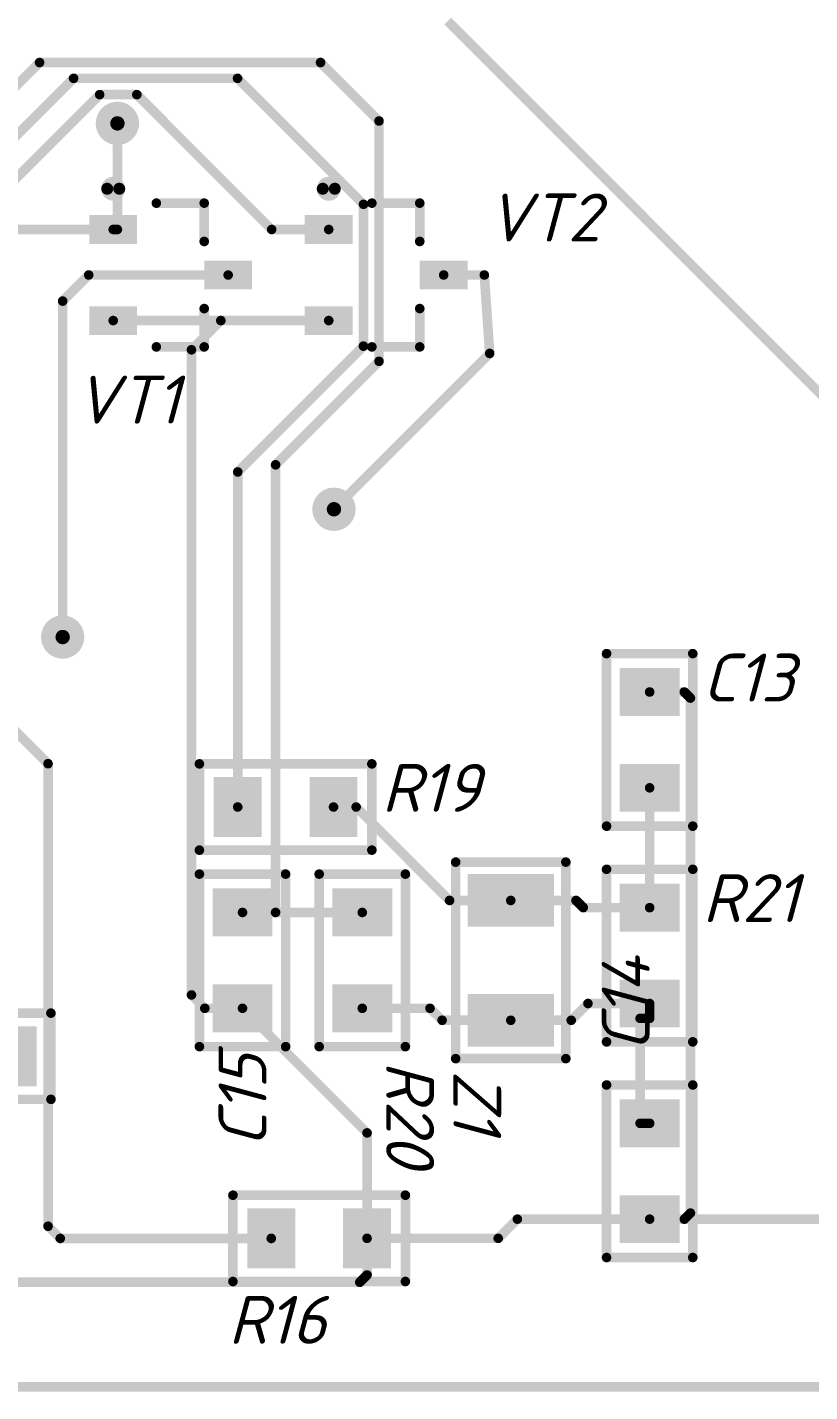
# Model space of a CAD drawing. Header units: millimetres. Extents: x 72 to 295, y 82 to 163.
# Drawn here: x 127.51 to 143.84, y 82.4 to 110.87 of the extents above; entities that cross this region are included whole.
import ezdxf

# ---------------------------------------------------------------- set-up
doc = ezdxf.new("R2010")
doc.units = ezdxf.units.MM
doc.layers.add('TopLayer', color=1, linetype='Continuous')
doc.layers.add('TopOverlay', color=2, linetype='Continuous')
doc.styles.get("Standard").update_dxf_attribs({"font": 'isocpeui.ttf'})

# ---------------------------------------------------------------- blocks, each defined once
blk = doc.blocks.new('OSC__3215_1')
at = {"layer": 'TopLayer'}
for points in [[(-1.8, -0.9), (-0.7, -0.9), (-1.8, 0.9), (-0.7, 0.9)], [(0.7, -0.9), (1.8, -0.9), (0.7, 0.9), (1.8, 0.9)]]:
    blk.add_solid(points, dxfattribs=at)
at = {"layer": 'TopOverlay', "const_width": 0.2}
for points in [[(2.05, 1.15), (-2.05, 1.15)], [(-2.05, -1.15), (-2.05, 1.15)], [(2.05, -1.15), (2.05, 1.15)], [(2.05, -1.15), (-2.05, -1.15)]]:
    blk.add_lwpolyline(points, dxfattribs=at)
at = {"layer": 'TopOverlay', "const_width": 0.1}
for points in [[(-2.1, 1.15, 1), (-2, 1.15, 1)], [(-2.1, 1.15, 1), (-2, 1.15, 1)], [(2, 1.15, 1), (2.1, 1.15, 1)], [(2, 1.15, 1), (2.1, 1.15, 1)], [(-2.1, -1.15, 1), (-2, -1.15, 1)], [(-2.1, -1.15, 1), (-2, -1.15, 1)], [(2, -1.15, 1), (2.1, -1.15, 1)], [(2, -1.15, 1), (2.1, -1.15, 1)]]:
    blk.add_lwpolyline(points, format="xyb", close=True, dxfattribs=at)
blk = doc.blocks.new('SOT23_123_5')
at = {"layer": 'TopLayer'}
for points in [[(-0.7, 0.65), (-0.7, 1.25), (-1.7, 0.65), (-1.7, 1.25)], [(1.7, -0.3), (1.7, 0.3), (0.7, -0.3), (0.7, 0.3)], [(-0.7, -1.25), (-0.7, -0.65), (-1.7, -1.25), (-1.7, -0.65)]]:
    blk.add_solid(points, dxfattribs=at)
at = {"layer": 'TopOverlay'}
for points, const_width in [([(-1.075, 1.8, 1), (-1.325, 1.8, 1)], 0.25), ([(-1.388, 1.8, 1), (-1.263, 1.8, 1)], 0.125), ([(-1.137, 1.8, 1), (-1.012, 1.8, 1)], 0.125), ([(-0.35, 1.5, 1), (-0.25, 1.5, 1)], 0.1), ([(0.65, 1.5, 1), (0.75, 1.5, 1)], 0.1), ([(0.65, 1.5, 1), (0.75, 1.5, 1)], 0.1), ([(0.65, 0.7, 1), (0.75, 0.7, 1)], 0.1), ([(0.65, -0.7, 1), (0.75, -0.7, 1)], 0.1), ([(-0.35, -1.5, 1), (-0.25, -1.5, 1)], 0.1), ([(0.65, -1.5, 1), (0.75, -1.5, 1)], 0.1), ([(0.65, -1.5, 1), (0.75, -1.5, 1)], 0.1)]:
    blk.add_lwpolyline(points, format="xyb", close=True, dxfattribs=dict(at, const_width=const_width))
at = {"layer": 'TopOverlay', "const_width": 0.2}
for points in [[(-0.3, 1.5), (0.7, 1.5)], [(0.7, 0.7), (0.7, 1.5)], [(0.7, -1.5), (0.7, -0.7)], [(-0.3, -1.5), (0.7, -1.5)]]:
    blk.add_lwpolyline(points, dxfattribs=at)
blk = doc.blocks.new('SOT23_123_6')
at = {"layer": 'TopLayer'}
for points in [[(-0.7, 0.65), (-0.7, 1.25), (-1.7, 0.65), (-1.7, 1.25)], [(1.7, -0.3), (1.7, 0.3), (0.7, -0.3), (0.7, 0.3)], [(-0.7, -1.25), (-0.7, -0.65), (-1.7, -1.25), (-1.7, -0.65)]]:
    blk.add_solid(points, dxfattribs=at)
at = {"layer": 'TopOverlay'}
for points, const_width in [([(-1.075, 1.8, 1), (-1.325, 1.8, 1)], 0.25), ([(-1.388, 1.8, 1), (-1.263, 1.8, 1)], 0.125), ([(-1.137, 1.8, 1), (-1.012, 1.8, 1)], 0.125), ([(-0.35, 1.5, 1), (-0.25, 1.5, 1)], 0.1), ([(0.65, 1.5, 1), (0.75, 1.5, 1)], 0.1), ([(0.65, 1.5, 1), (0.75, 1.5, 1)], 0.1), ([(0.65, 0.7, 1), (0.75, 0.7, 1)], 0.1), ([(0.65, -0.7, 1), (0.75, -0.7, 1)], 0.1), ([(-0.35, -1.5, 1), (-0.25, -1.5, 1)], 0.1), ([(0.65, -1.5, 1), (0.75, -1.5, 1)], 0.1), ([(0.65, -1.5, 1), (0.75, -1.5, 1)], 0.1)]:
    blk.add_lwpolyline(points, format="xyb", close=True, dxfattribs=dict(at, const_width=const_width))
at = {"layer": 'TopOverlay', "const_width": 0.2}
for points in [[(-0.3, 1.5), (0.7, 1.5)], [(0.7, 0.7), (0.7, 1.5)], [(0.7, -1.5), (0.7, -0.7)], [(-0.3, -1.5), (0.7, -1.5)]]:
    blk.add_lwpolyline(points, dxfattribs=at)
blk = doc.blocks.new('CH0805R_24')
at = {"layer": 'TopLayer'}
for points in [[(-0.5, -0.625), (-0.5, 0.625), (-1.5, -0.625), (-1.5, 0.625)], [(1.5, -0.625), (1.5, 0.625), (0.5, -0.625), (0.5, 0.625)]]:
    blk.add_solid(points, dxfattribs=at)
at = {"layer": 'TopOverlay', "const_width": 0.2}
for points in [[(-1.8, -0.9), (-1.8, 0.9)], [(1.8, 0.9), (-1.8, 0.9)], [(1.8, -0.9), (1.8, 0.9)], [(1.8, -0.9), (-1.8, -0.9)]]:
    blk.add_lwpolyline(points, dxfattribs=at)
at = {"layer": 'TopOverlay', "const_width": 0.1}
for points in [[(-1.85, 0.9, 1), (-1.75, 0.9, 1)], [(-1.85, 0.9, 1), (-1.75, 0.9, 1)], [(1.75, 0.9, 1), (1.85, 0.9, 1)], [(1.75, 0.9, 1), (1.85, 0.9, 1)], [(-1.85, -0.9, 1), (-1.75, -0.9, 1)], [(-1.85, -0.9, 1), (-1.75, -0.9, 1)], [(1.75, -0.9, 1), (1.85, -0.9, 1)], [(1.75, -0.9, 1), (1.85, -0.9, 1)]]:
    blk.add_lwpolyline(points, format="xyb", close=True, dxfattribs=at)
blk = doc.blocks.new('CH0805R_25')
at = {"layer": 'TopLayer'}
for points in [[(-0.5, -0.625), (-0.5, 0.625), (-1.5, -0.625), (-1.5, 0.625)], [(1.5, -0.625), (1.5, 0.625), (0.5, -0.625), (0.5, 0.625)]]:
    blk.add_solid(points, dxfattribs=at)
at = {"layer": 'TopOverlay', "const_width": 0.2}
for points in [[(-1.8, 0.9), (-1.8, -0.9)], [(-1.8, 0.9), (1.8, 0.9)], [(1.8, 0.9), (1.8, -0.9)], [(-1.8, -0.9), (1.8, -0.9)]]:
    blk.add_lwpolyline(points, dxfattribs=at)
at = {"layer": 'TopOverlay', "const_width": 0.1}
for points in [[(-1.85, 0.9, 1), (-1.75, 0.9, 1)], [(-1.85, 0.9, 1), (-1.75, 0.9, 1)], [(1.75, 0.9, 1), (1.85, 0.9, 1)], [(1.75, 0.9, 1), (1.85, 0.9, 1)], [(-1.85, -0.9, 1), (-1.75, -0.9, 1)], [(-1.85, -0.9, 1), (-1.75, -0.9, 1)], [(1.75, -0.9, 1), (1.85, -0.9, 1)], [(1.75, -0.9, 1), (1.85, -0.9, 1)]]:
    blk.add_lwpolyline(points, format="xyb", close=True, dxfattribs=at)
blk = doc.blocks.new('CH0805R_26')
at = {"layer": 'TopLayer'}
for points in [[(-0.5, -0.625), (-0.5, 0.625), (-1.5, -0.625), (-1.5, 0.625)], [(1.5, -0.625), (1.5, 0.625), (0.5, -0.625), (0.5, 0.625)]]:
    blk.add_solid(points, dxfattribs=at)
at = {"layer": 'TopOverlay', "const_width": 0.2}
for points in [[(-1.8, -0.9), (-1.8, 0.9)], [(-1.8, 0.9), (1.8, 0.9)], [(1.8, -0.9), (1.8, 0.9)], [(-1.8, -0.9), (1.8, -0.9)]]:
    blk.add_lwpolyline(points, dxfattribs=at)
at = {"layer": 'TopOverlay', "const_width": 0.1}
for points in [[(-1.85, 0.9, 1), (-1.75, 0.9, 1)], [(-1.85, 0.9, 1), (-1.75, 0.9, 1)], [(1.75, 0.9, 1), (1.85, 0.9, 1)], [(1.75, 0.9, 1), (1.85, 0.9, 1)], [(-1.85, -0.9, 1), (-1.75, -0.9, 1)], [(-1.85, -0.9, 1), (-1.75, -0.9, 1)], [(1.75, -0.9, 1), (1.85, -0.9, 1)], [(1.75, -0.9, 1), (1.85, -0.9, 1)]]:
    blk.add_lwpolyline(points, format="xyb", close=True, dxfattribs=at)
blk = doc.blocks.new('CH0805R_29')
at = {"layer": 'TopLayer'}
for points in [[(-0.5, -0.625), (-0.5, 0.625), (-1.5, -0.625), (-1.5, 0.625)], [(1.5, -0.625), (1.5, 0.625), (0.5, -0.625), (0.5, 0.625)]]:
    blk.add_solid(points, dxfattribs=at)
at = {"layer": 'TopOverlay', "const_width": 0.2}
for points in [[(-1.8, 0.9), (-1.8, -0.9)], [(1.8, 0.9), (-1.8, 0.9)], [(1.8, 0.9), (1.8, -0.9)], [(1.8, -0.9), (-1.8, -0.9)]]:
    blk.add_lwpolyline(points, dxfattribs=at)
at = {"layer": 'TopOverlay', "const_width": 0.1}
for points in [[(-1.85, 0.9, 1), (-1.75, 0.9, 1)], [(-1.85, 0.9, 1), (-1.75, 0.9, 1)], [(1.75, 0.9, 1), (1.85, 0.9, 1)], [(1.75, 0.9, 1), (1.85, 0.9, 1)], [(-1.85, -0.9, 1), (-1.75, -0.9, 1)], [(-1.85, -0.9, 1), (-1.75, -0.9, 1)], [(1.75, -0.9, 1), (1.85, -0.9, 1)], [(1.75, -0.9, 1), (1.85, -0.9, 1)]]:
    blk.add_lwpolyline(points, format="xyb", close=True, dxfattribs=at)
blk = doc.blocks.new('CH0805R_42')
at = {"layer": 'TopLayer'}
for points in [[(-0.5, -0.625), (-0.5, 0.625), (-1.5, -0.625), (-1.5, 0.625)], [(1.5, -0.625), (1.5, 0.625), (0.5, -0.625), (0.5, 0.625)]]:
    blk.add_solid(points, dxfattribs=at)
at = {"layer": 'TopOverlay', "const_width": 0.2}
for points in [[(-1.8, 0.9), (-1.8, -0.9)], [(1.8, 0.9), (-1.8, 0.9)], [(1.8, 0.9), (1.8, -0.9)], [(1.8, -0.9), (-1.8, -0.9)]]:
    blk.add_lwpolyline(points, dxfattribs=at)
at = {"layer": 'TopOverlay', "const_width": 0.1}
for points in [[(-1.85, 0.9, 1), (-1.75, 0.9, 1)], [(-1.85, 0.9, 1), (-1.75, 0.9, 1)], [(1.75, 0.9, 1), (1.85, 0.9, 1)], [(1.75, 0.9, 1), (1.85, 0.9, 1)], [(-1.85, -0.9, 1), (-1.75, -0.9, 1)], [(-1.85, -0.9, 1), (-1.75, -0.9, 1)], [(1.75, -0.9, 1), (1.85, -0.9, 1)], [(1.75, -0.9, 1), (1.85, -0.9, 1)]]:
    blk.add_lwpolyline(points, format="xyb", close=True, dxfattribs=at)
blk = doc.blocks.new('CH0805C_64')
at = {"layer": 'TopLayer'}
for points in [[(-0.5, -0.625), (-0.5, 0.625), (-1.5, -0.625), (-1.5, 0.625)], [(1.5, -0.625), (1.5, 0.625), (0.5, -0.625), (0.5, 0.625)]]:
    blk.add_solid(points, dxfattribs=at)
at = {"layer": 'TopOverlay', "const_width": 0.2}
for points in [[(-1.8, -0.9), (-1.8, 0.9)], [(1.8, 0.9), (-1.8, 0.9)], [(1.8, -0.9), (1.8, 0.9)], [(1.8, -0.9), (-1.8, -0.9)]]:
    blk.add_lwpolyline(points, dxfattribs=at)
at = {"layer": 'TopOverlay', "const_width": 0.1}
for points in [[(-1.85, 0.9, 1), (-1.75, 0.9, 1)], [(-1.85, 0.9, 1), (-1.75, 0.9, 1)], [(1.75, 0.9, 1), (1.85, 0.9, 1)], [(1.75, 0.9, 1), (1.85, 0.9, 1)], [(-1.85, -0.9, 1), (-1.75, -0.9, 1)], [(-1.85, -0.9, 1), (-1.75, -0.9, 1)], [(1.75, -0.9, 1), (1.85, -0.9, 1)], [(1.75, -0.9, 1), (1.85, -0.9, 1)]]:
    blk.add_lwpolyline(points, format="xyb", close=True, dxfattribs=at)
blk = doc.blocks.new('CH0805C_65')
at = {"layer": 'TopLayer'}
for points in [[(-0.5, -0.625), (-0.5, 0.625), (-1.5, -0.625), (-1.5, 0.625)], [(1.5, -0.625), (1.5, 0.625), (0.5, -0.625), (0.5, 0.625)]]:
    blk.add_solid(points, dxfattribs=at)
at = {"layer": 'TopOverlay', "const_width": 0.2}
for points in [[(-1.8, -0.9), (-1.8, 0.9)], [(1.8, 0.9), (-1.8, 0.9)], [(1.8, -0.9), (1.8, 0.9)], [(1.8, -0.9), (-1.8, -0.9)]]:
    blk.add_lwpolyline(points, dxfattribs=at)
at = {"layer": 'TopOverlay', "const_width": 0.1}
for points in [[(-1.85, 0.9, 1), (-1.75, 0.9, 1)], [(-1.85, 0.9, 1), (-1.75, 0.9, 1)], [(1.75, 0.9, 1), (1.85, 0.9, 1)], [(1.75, 0.9, 1), (1.85, 0.9, 1)], [(-1.85, -0.9, 1), (-1.75, -0.9, 1)], [(-1.85, -0.9, 1), (-1.75, -0.9, 1)], [(1.75, -0.9, 1), (1.85, -0.9, 1)], [(1.75, -0.9, 1), (1.85, -0.9, 1)]]:
    blk.add_lwpolyline(points, format="xyb", close=True, dxfattribs=at)
blk = doc.blocks.new('CH0805C_66')
at = {"layer": 'TopLayer'}
for points in [[(-0.5, -0.625), (-0.5, 0.625), (-1.5, -0.625), (-1.5, 0.625)], [(1.5, -0.625), (1.5, 0.625), (0.5, -0.625), (0.5, 0.625)]]:
    blk.add_solid(points, dxfattribs=at)
at = {"layer": 'TopOverlay', "const_width": 0.2}
for points in [[(-1.8, 0.9), (-1.8, -0.9)], [(-1.8, 0.9), (1.8, 0.9)], [(1.8, 0.9), (1.8, -0.9)], [(-1.8, -0.9), (1.8, -0.9)]]:
    blk.add_lwpolyline(points, dxfattribs=at)
at = {"layer": 'TopOverlay', "const_width": 0.1}
for points in [[(-1.85, 0.9, 1), (-1.75, 0.9, 1)], [(-1.85, 0.9, 1), (-1.75, 0.9, 1)], [(1.75, 0.9, 1), (1.85, 0.9, 1)], [(1.75, 0.9, 1), (1.85, 0.9, 1)], [(-1.85, -0.9, 1), (-1.75, -0.9, 1)], [(-1.85, -0.9, 1), (-1.75, -0.9, 1)], [(1.75, -0.9, 1), (1.85, -0.9, 1)], [(1.75, -0.9, 1), (1.85, -0.9, 1)]]:
    blk.add_lwpolyline(points, format="xyb", close=True, dxfattribs=at)

msp = doc.modelspace()

# ---------------------------------------------------------------- linework, layer by layer
at = {"color": 7, "const_width": 0.2}
for points in [[(136.285, 110.998), (151.5, 95.783)], [(121.091, 103.463), (127.762, 110.134)], [(127.762, 110.134), (133.629, 110.134)], [(133.629, 110.134), (134.85, 108.914)], [(121.488, 102.819), (128.473, 109.804)], [(128.473, 109.804), (131.896, 109.804)], [(131.896, 109.804), (134.525, 107.175)], [(123.8, 104.246), (129.017, 109.464)], [(129.017, 109.464), (129.794, 109.464)], [(129.794, 109.464), (132.608, 106.65)], [(129.388, 106.65), (129.388, 108.864)], [(134.85, 103.9), (134.85, 108.914)], [(134.525, 104.216), (134.525, 107.175)], [(127, 106.65), (129.3, 106.65)], [(129.3, 106.65), (129.388, 106.65)], [(132.608, 106.65), (133.8, 106.65)], [(128.245, 105.156), (128.789, 105.7)], [(128.789, 105.7), (131.7, 105.7)], [(136.2, 105.7), (137.048, 105.7)], [(137.048, 105.7), (137.16, 104.064)], [(128.245, 98.146), (128.245, 105.156)], [(129.3, 104.75), (131.547, 104.75)], [(130.934, 104.14), (131.547, 104.75)], [(131.547, 104.75), (133.8, 104.75)], [(130.934, 90.678), (130.934, 104.14)], [(131.9, 101.591), (134.525, 104.216)], [(132.69, 101.74), (134.85, 103.9)], [(133.909, 100.813), (137.16, 104.064)], [(131.9, 94.6), (131.9, 101.591)], [(132.69, 92.4), (132.69, 101.74)], [(140.5, 97), (141.224, 97)], [(141.224, 97), (141.351, 96.873)], [(141.351, 86.127), (141.351, 96.873)], [(127.152, 96.291), (127.94, 95.504)], [(127.94, 85.852), (127.94, 95.504)], [(140.5, 92.5), (140.5, 95)], [(133.9, 94.6), (134.372, 94.6)], [(134.372, 94.6), (136.322, 92.65)], [(136.322, 92.65), (137.6, 92.65)], [(137.6, 92.65), (138.963, 92.65)], [(138.963, 92.65), (139.113, 92.5)], [(139.113, 92.5), (140.5, 92.5)], [(132, 92.4), (132.69, 92.4)], [(132.69, 92.4), (134.5, 92.4)], [(130.934, 90.678), (131.212, 90.4)], [(138.862, 90.15), (139.212, 90.5)], [(139.212, 90.5), (140.5, 90.5)], [(140.5, 90.19), (140.5, 90.5)], [(131.212, 90.4), (132, 90.4)], [(132, 90.4), (134.6, 87.8)], [(134.5, 90.4), (135.915, 90.4)], [(135.915, 90.4), (136.166, 90.15)], [(136.166, 90.15), (137.6, 90.15)], [(137.6, 90.15), (138.862, 90.15)], [(140.3, 90.19), (140.5, 90.19)], [(140.3, 88), (140.3, 90.19)], [(140.3, 88), (140.5, 88)], [(134.6, 85.6), (134.6, 87.8)], [(137.338, 85.6), (137.738, 86)], [(137.738, 86), (140.5, 86)], [(140.5, 86), (141.224, 86)], [(141.224, 86), (141.351, 86.127)], [(141.224, 86), (146.054, 86)], [(127.94, 85.852), (128.194, 85.598)], [(128.194, 85.598), (132.6, 85.598)], [(132.6, 85.598), (132.6, 85.6)], [(134.6, 84.836), (134.6, 85.6)], [(134.6, 85.6), (137.338, 85.6)], [(134.448, 84.684), (134.6, 84.836)], [(122.9, 84.684), (134.448, 84.684)], [(72.5, 82.5), (172.5, 82.5)]]:
    msp.add_lwpolyline(points, dxfattribs=at)
at = {"color": 7}
for points, const_width in [([(127.712, 110.134, 1), (127.812, 110.134, 1)], 0.1), ([(127.712, 110.134, 1), (127.812, 110.134, 1)], 0.1), ([(133.579, 110.134, 1), (133.679, 110.134, 1)], 0.1), ([(133.579, 110.134, 1), (133.679, 110.134, 1)], 0.1), ([(128.423, 109.804, 1), (128.523, 109.804, 1)], 0.1), ([(128.423, 109.804, 1), (128.523, 109.804, 1)], 0.1), ([(131.846, 109.804, 1), (131.946, 109.804, 1)], 0.1), ([(131.846, 109.804, 1), (131.946, 109.804, 1)], 0.1), ([(128.967, 109.464, 1), (129.067, 109.464, 1)], 0.1), ([(128.967, 109.464, 1), (129.067, 109.464, 1)], 0.1), ([(129.744, 109.464, 1), (129.844, 109.464, 1)], 0.1), ([(129.744, 109.464, 1), (129.844, 109.464, 1)], 0.1), ([(129.162, 108.864, 1), (129.613, 108.864, 1)], 0.452), ([(129.213, 108.864, 1), (129.563, 108.864, 1)], 0.35), ([(129.213, 108.864, 1), (129.563, 108.864, 1)], 0.35), ([(129.313, 108.864, 1), (129.463, 108.864, 1)], 0.15), ([(129.338, 108.864, 1), (129.438, 108.864, 1)], 0.1), ([(134.8, 108.914, 1), (134.9, 108.914, 1)], 0.1), ([(134.8, 108.914, 1), (134.9, 108.914, 1)], 0.1), ([(134.475, 107.175, 1), (134.575, 107.175, 1)], 0.1), ([(134.475, 107.175, 1), (134.575, 107.175, 1)], 0.1), ([(129.25, 106.65, 1), (129.35, 106.65, 1)], 0.1), ([(129.25, 106.65, 1), (129.35, 106.65, 1)], 0.1), ([(129.338, 106.65, 1), (129.438, 106.65, 1)], 0.1), ([(129.338, 106.65, 1), (129.438, 106.65, 1)], 0.1), ([(132.558, 106.65, 1), (132.658, 106.65, 1)], 0.1), ([(132.558, 106.65, 1), (132.658, 106.65, 1)], 0.1), ([(133.75, 106.65, 1), (133.85, 106.65, 1)], 0.1), ([(128.739, 105.7, 1), (128.839, 105.7, 1)], 0.1), ([(128.739, 105.7, 1), (128.839, 105.7, 1)], 0.1), ([(131.65, 105.7, 1), (131.75, 105.7, 1)], 0.1), ([(136.15, 105.7, 1), (136.25, 105.7, 1)], 0.1), ([(136.998, 105.7, 1), (137.098, 105.7, 1)], 0.1), ([(136.998, 105.7, 1), (137.098, 105.7, 1)], 0.1), ([(128.195, 105.156, 1), (128.295, 105.156, 1)], 0.1), ([(128.195, 105.156, 1), (128.295, 105.156, 1)], 0.1), ([(129.25, 104.75, 1), (129.35, 104.75, 1)], 0.1), ([(131.497, 104.75, 1), (131.597, 104.75, 1)], 0.1), ([(131.497, 104.75, 1), (131.597, 104.75, 1)], 0.1), ([(131.497, 104.75, 1), (131.597, 104.75, 1)], 0.1), ([(133.75, 104.75, 1), (133.85, 104.75, 1)], 0.1), ([(130.884, 104.14, 1), (130.984, 104.14, 1)], 0.1), ([(130.884, 104.14, 1), (130.984, 104.14, 1)], 0.1), ([(134.475, 104.216, 1), (134.575, 104.216, 1)], 0.1), ([(134.475, 104.216, 1), (134.575, 104.216, 1)], 0.1), ([(134.8, 103.9, 1), (134.9, 103.9, 1)], 0.1), ([(134.8, 103.9, 1), (134.9, 103.9, 1)], 0.1), ([(137.11, 104.064, 1), (137.21, 104.064, 1)], 0.1), ([(137.11, 104.064, 1), (137.21, 104.064, 1)], 0.1), ([(131.85, 101.591, 1), (131.95, 101.591, 1)], 0.1), ([(131.85, 101.591, 1), (131.95, 101.591, 1)], 0.1), ([(132.64, 101.74, 1), (132.74, 101.74, 1)], 0.1), ([(132.64, 101.74, 1), (132.74, 101.74, 1)], 0.1), ([(133.683, 100.813, 1), (134.135, 100.813, 1)], 0.452), ([(133.734, 100.813, 1), (134.084, 100.813, 1)], 0.35), ([(133.734, 100.813, 1), (134.084, 100.813, 1)], 0.35), ([(133.834, 100.813, 1), (133.984, 100.813, 1)], 0.15), ([(133.859, 100.813, 1), (133.959, 100.813, 1)], 0.1), ([(128.019, 98.146, 1), (128.47, 98.146, 1)], 0.452), ([(128.07, 98.146, 1), (128.42, 98.146, 1)], 0.35), ([(128.07, 98.146, 1), (128.42, 98.146, 1)], 0.35), ([(128.17, 98.146, 1), (128.32, 98.146, 1)], 0.15), ([(128.195, 98.146, 1), (128.295, 98.146, 1)], 0.1), ([(140.45, 97, 1), (140.55, 97, 1)], 0.1), ([(141.174, 97, 1), (141.274, 97, 1)], 0.1), ([(141.174, 97, 1), (141.274, 97, 1)], 0.1), ([(141.301, 96.873, 1), (141.401, 96.873, 1)], 0.1), ([(141.301, 96.873, 1), (141.401, 96.873, 1)], 0.1), ([(127.89, 95.504, 1), (127.99, 95.504, 1)], 0.1), ([(127.89, 95.504, 1), (127.99, 95.504, 1)], 0.1), ([(140.45, 95, 1), (140.55, 95, 1)], 0.1), ([(131.85, 94.6, 1), (131.95, 94.6, 1)], 0.1), ([(133.85, 94.6, 1), (133.95, 94.6, 1)], 0.1), ([(134.322, 94.6, 1), (134.422, 94.6, 1)], 0.1), ([(134.322, 94.6, 1), (134.422, 94.6, 1)], 0.1), ([(136.272, 92.65, 1), (136.372, 92.65, 1)], 0.1), ([(136.272, 92.65, 1), (136.372, 92.65, 1)], 0.1), ([(137.55, 92.65, 1), (137.65, 92.65, 1)], 0.1), ([(137.55, 92.65, 1), (137.65, 92.65, 1)], 0.1), ([(138.913, 92.65, 1), (139.013, 92.65, 1)], 0.1), ([(138.913, 92.65, 1), (139.013, 92.65, 1)], 0.1), ([(139.063, 92.5, 1), (139.163, 92.5, 1)], 0.1), ([(139.063, 92.5, 1), (139.163, 92.5, 1)], 0.1), ([(140.45, 92.5, 1), (140.55, 92.5, 1)], 0.1), ([(140.45, 92.5, 1), (140.55, 92.5, 1)], 0.1), ([(131.95, 92.4, 1), (132.05, 92.4, 1)], 0.1), ([(132.64, 92.4, 1), (132.74, 92.4, 1)], 0.1), ([(132.64, 92.4, 1), (132.74, 92.4, 1)], 0.1), ([(132.64, 92.4, 1), (132.74, 92.4, 1)], 0.1), ([(134.45, 92.4, 1), (134.55, 92.4, 1)], 0.1), ([(130.884, 90.678, 1), (130.984, 90.678, 1)], 0.1), ([(130.884, 90.678, 1), (130.984, 90.678, 1)], 0.1), ([(139.162, 90.5, 1), (139.262, 90.5, 1)], 0.1), ([(139.162, 90.5, 1), (139.262, 90.5, 1)], 0.1), ([(140.45, 90.5, 1), (140.55, 90.5, 1)], 0.1), ([(140.45, 90.5, 1), (140.55, 90.5, 1)], 0.1), ([(131.162, 90.4, 1), (131.262, 90.4, 1)], 0.1), ([(131.162, 90.4, 1), (131.262, 90.4, 1)], 0.1), ([(131.95, 90.4, 1), (132.05, 90.4, 1)], 0.1), ([(131.95, 90.4, 1), (132.05, 90.4, 1)], 0.1), ([(134.45, 90.4, 1), (134.55, 90.4, 1)], 0.1), ([(135.865, 90.4, 1), (135.965, 90.4, 1)], 0.1), ([(135.865, 90.4, 1), (135.965, 90.4, 1)], 0.1), ([(136.116, 90.15, 1), (136.216, 90.15, 1)], 0.1), ([(136.116, 90.15, 1), (136.216, 90.15, 1)], 0.1), ([(137.55, 90.15, 1), (137.65, 90.15, 1)], 0.1), ([(137.55, 90.15, 1), (137.65, 90.15, 1)], 0.1), ([(138.812, 90.15, 1), (138.912, 90.15, 1)], 0.1), ([(138.812, 90.15, 1), (138.912, 90.15, 1)], 0.1), ([(140.25, 90.19, 1), (140.35, 90.19, 1)], 0.1), ([(140.25, 90.19, 1), (140.35, 90.19, 1)], 0.1), ([(140.45, 90.19, 1), (140.55, 90.19, 1)], 0.1), ([(140.45, 90.19, 1), (140.55, 90.19, 1)], 0.1), ([(140.25, 88, 1), (140.35, 88, 1)], 0.1), ([(140.25, 88, 1), (140.35, 88, 1)], 0.1), ([(140.45, 88, 1), (140.55, 88, 1)], 0.1), ([(134.55, 87.8, 1), (134.65, 87.8, 1)], 0.1), ([(134.55, 87.8, 1), (134.65, 87.8, 1)], 0.1), ([(137.688, 86, 1), (137.788, 86, 1)], 0.1), ([(137.688, 86, 1), (137.788, 86, 1)], 0.1), ([(140.45, 86, 1), (140.55, 86, 1)], 0.1), ([(140.45, 86, 1), (140.55, 86, 1)], 0.1), ([(141.174, 86, 1), (141.274, 86, 1)], 0.1), ([(141.174, 86, 1), (141.274, 86, 1)], 0.1), ([(141.174, 86, 1), (141.274, 86, 1)], 0.1), ([(141.301, 86.127, 1), (141.401, 86.127, 1)], 0.1), ([(141.301, 86.127, 1), (141.401, 86.127, 1)], 0.1), ([(127.89, 85.852, 1), (127.99, 85.852, 1)], 0.1), ([(127.89, 85.852, 1), (127.99, 85.852, 1)], 0.1), ([(128.144, 85.598, 1), (128.244, 85.598, 1)], 0.1), ([(128.144, 85.598, 1), (128.244, 85.598, 1)], 0.1), ([(132.55, 85.6, 1), (132.65, 85.6, 1)], 0.1), ([(132.55, 85.598, 1), (132.65, 85.598, 1)], 0.1), ([(132.55, 85.598, 1), (132.65, 85.598, 1)], 0.1), ([(134.55, 85.6, 1), (134.65, 85.6, 1)], 0.1), ([(134.55, 85.6, 1), (134.65, 85.6, 1)], 0.1), ([(134.55, 85.6, 1), (134.65, 85.6, 1)], 0.1), ([(137.288, 85.6, 1), (137.388, 85.6, 1)], 0.1), ([(137.288, 85.6, 1), (137.388, 85.6, 1)], 0.1), ([(134.55, 84.836, 1), (134.65, 84.836, 1)], 0.1), ([(134.55, 84.836, 1), (134.65, 84.836, 1)], 0.1), ([(134.398, 84.684, 1), (134.498, 84.684, 1)], 0.1), ([(134.398, 84.684, 1), (134.498, 84.684, 1)], 0.1)]:
    msp.add_lwpolyline(points, format="xyb", close=True, dxfattribs=dict(at, const_width=const_width))

# ---------------------------------------------------------------- block references
for name, p in [('SOT23_123_6', (130.5, 105.7)), ('SOT23_123_5', (135, 105.7)), ('CH0805R_26', (132.9, 94.6))]:
    msp.add_blockref(name, p, dxfattribs=at)
for name, p, rotation in [('CH0805C_66', (140.5, 96), 90), ('OSC__3215_1', (137.6, 91.4), 270), ('CH0805R_24', (140.5, 91.5), 270), ('CH0805C_64', (132, 91.4), 270), ('CH0805R_25', (134.5, 91.4), 90), ('CH0805R_42', (126.2, 89.4), 180), ('CH0805C_65', (140.5, 87), 270), ('CH0805R_29', (133.6, 85.6), 180)]:
    msp.add_blockref(name, p, dxfattribs=dict(at, rotation=rotation))

# ---------------------------------------------------------------- texts
for s, p in [('VT2', (137.1, 106.4)), ('VT1', (128.5, 102.6)), ('C13', (141.6, 96.8)), ('R19', (134.9, 94.5)), ('R21', (141.6, 92.2)), ('R16', (131.7, 83.4))]:
    msp.add_text(s, height=1, dxfattribs=at).set_placement(p)
for s, rotation, p in [('C14', 90, (140.5, 89.5)), ('C15', 90, (132.5, 87.5)), ('R20', 270, (135, 89.3)), ('Z1', 270, (136.4, 89.1))]:
    msp.add_text(s, height=1, rotation=rotation, dxfattribs=at).set_placement(p)

doc.saveas('drawing.dxf')
